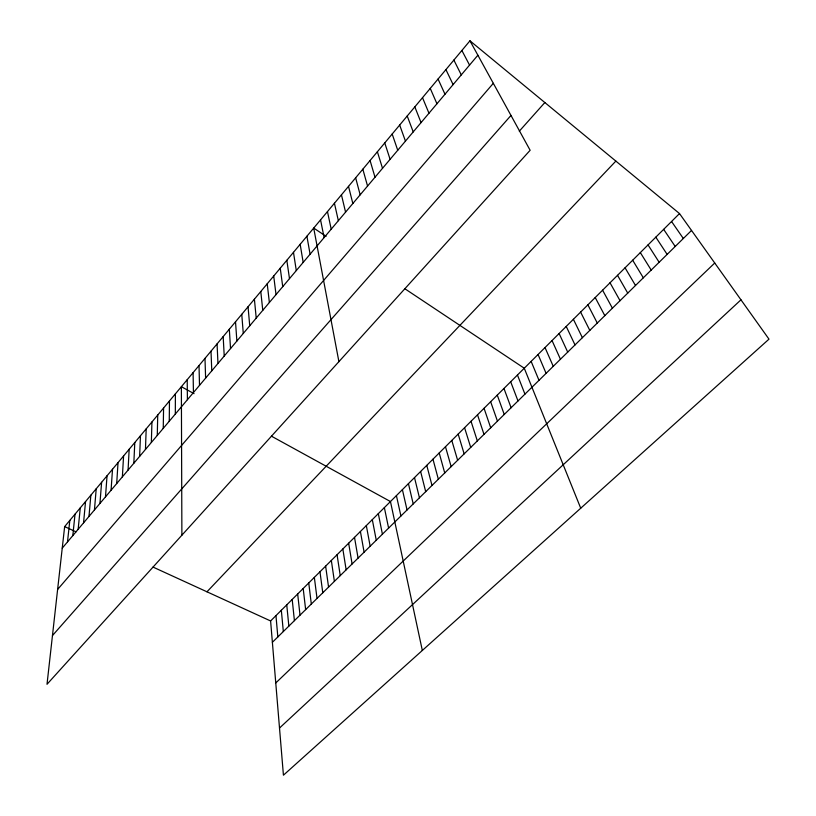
<?xml version="1.0" encoding="UTF-8"?>
<svg xmlns="http://www.w3.org/2000/svg" width="816" height="816" viewBox="0 0 816 816"><rect width="100%" height="100%" fill="white"/><g stroke="black" fill="none" stroke-linecap="round" stroke-linejoin="round"><path stroke-width="1.22" d="M175.328 414.038L175.389 393.863M169.259 421.229L169.463 400.972M163.241 428.369L163.577 408.02M157.274 435.448L157.733 415.028M151.348 442.476L151.939 421.974M145.462 449.453L146.186 428.879M139.628 456.379L140.464 435.724M133.824 463.253L134.793 442.527M128.071 470.077L129.163 449.269M122.369 476.85L123.573 455.971M116.698 483.572L118.024 462.621M111.068 490.243L112.516 469.231M105.488 496.862L107.039 475.789M99.94 503.441L101.612 482.297M94.442 509.969L96.217 488.764M88.975 516.446L90.862 495.179M83.548 522.883L85.547 501.554M78.163 529.268L80.264 507.878M72.818 535.612L75.021 514.172M67.504 541.906L69.819 520.404M64.648 526.606L47.012 684.277L530.135 150.277L469.955 40.8L64.648 526.606L76.021 531.818M62.24 548.158L477.88 55.213M57.62 589.448L493.323 83.303M52.459 635.572L510.989 115.444M519.292 131.192L544.843 102.541M206.968 591.804L615.856 161.099M679.504 213.568L768.988 339.15L283.427 775.2L270.606 620.956L679.504 213.568L469.955 40.8M272.381 642.304L691.519 230.449M275.767 682.961L714.734 263.017M279.511 728.025L740.959 299.819M153.01 567.079L270.606 620.956M194.045 393.659L181.366 386.702L181.886 535.204M271.442 436.183L390.456 501.544L422.331 650.464M326.094 236.324L313.711 228.082L338.905 361.651M404.838 288.731L524.27 368.23L580.727 508.215M671.548 221.493L683.329 238.496M663.653 229.357L675.209 246.473M655.819 237.16L667.141 254.398M648.047 244.912L659.144 262.262M640.325 252.593L651.199 270.065M632.675 260.222L643.324 277.807M625.066 267.801L635.501 285.488M617.528 275.318L627.739 293.117M610.031 282.785L620.038 300.686M602.596 290.19L612.398 308.193M595.221 297.544L604.809 315.649M461.876 50.48L469.547 65.096M587.887 304.847L597.281 323.054M580.615 312.089L589.805 330.398M453.869 60.078L461.285 74.888M573.393 319.28L582.379 337.691M445.924 69.595L453.104 84.599M566.222 326.431L575.015 344.923M559.113 333.52L567.712 352.104M438.049 79.04L444.985 94.217M552.044 340.558L560.449 359.244M545.027 347.555L553.248 366.323M430.246 88.393L436.948 103.765M538.06 354.491L546.098 373.351M422.504 97.675L428.971 113.22M531.145 361.386L538.999 380.327M414.824 106.876L421.066 122.604M517.456 375.023L524.943 394.128M510.683 381.766L517.997 400.952M407.215 116.005L413.222 131.896M503.962 388.467L511.102 407.735M497.281 395.117L504.247 414.467M399.667 125.052L405.45 141.117M490.651 401.727L497.454 421.148M392.18 134.028L397.739 150.256M484.061 408.296L490.691 427.778M477.523 414.803L483.99 434.367M384.754 142.922L390.099 159.324M471.026 421.28L477.329 440.915M464.569 427.706L470.72 447.413M377.38 151.756L382.52 168.31M458.164 434.092L464.151 453.859M370.076 160.507L375.003 177.225M451.799 440.436L457.633 460.275M445.475 446.729L451.156 466.63M362.834 169.198L367.557 186.058M439.202 452.982L444.73 472.954M432.97 459.194L438.345 479.227M355.643 177.817L360.162 194.82M426.768 465.375L432.001 485.459M420.617 471.505L425.697 491.65M348.514 186.364L352.838 203.521M414.508 477.595L419.444 497.801M341.445 194.84L345.566 212.14M408.439 483.643L413.222 503.911M402.4 489.651L407.051 509.969M334.427 203.245L338.354 220.687M396.413 495.618L400.921 515.998M327.461 211.589L331.204 229.174M384.367 507.613L388.6 528.105M320.555 219.871L324.105 237.578M378.318 513.652L382.408 534.184M372.31 519.639L376.268 540.223M366.333 525.586L370.158 546.23M360.407 531.491L364.099 552.187M306.908 236.222L310.09 254.204M354.511 537.367L358.071 558.103M300.166 244.31L303.175 262.415M348.656 543.191L352.094 563.978M342.842 548.984L346.147 569.823M293.474 252.328L296.3 270.555M337.069 554.737L340.241 575.617M331.337 560.459L334.387 581.38M286.834 260.284L289.486 278.644M325.635 566.131L328.562 587.102M280.245 268.189L282.734 286.651M319.974 571.781L322.779 592.783M314.344 577.381L317.026 598.434M273.707 276.022L276.022 294.607M308.754 582.95L311.314 604.044M303.195 588.489L305.643 609.613M267.22 283.795L269.372 302.501M297.677 593.987L300.013 615.152M260.783 291.506L262.772 310.325M292.199 599.444L294.413 620.65M286.753 604.88L288.854 626.117M254.398 299.166L256.224 318.097M281.336 610.266L283.325 631.543M275.961 615.631L277.838 636.939M248.054 306.765L249.727 325.798M241.76 314.313L243.28 333.448M235.518 321.79L236.875 341.037M229.327 329.225L230.53 348.565M223.176 336.6L224.227 356.041M217.066 343.913L217.974 363.457M211.007 351.176L211.772 370.811M204.989 358.387L205.612 378.124M199.022 365.548L199.502 385.366M193.096 372.647L193.433 392.557M187.211 379.705L187.415 399.697"/></g></svg>
